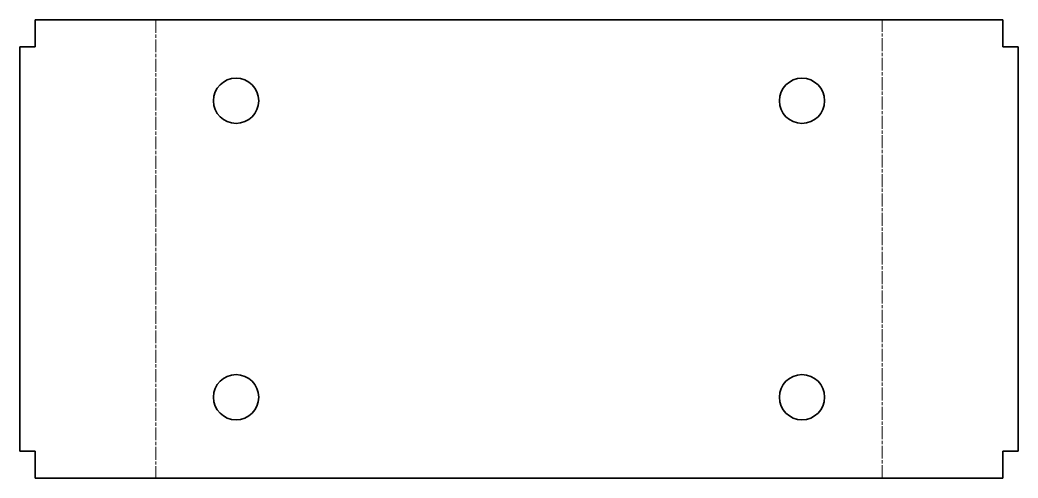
# Model space of a CAD drawing. Header units: inches. Extents: x 0 to 185, y 0 to 85.
import ezdxf

# ---------------------------------------------------------------- set-up
doc = ezdxf.new("R2010")
doc.units = ezdxf.units.IN
doc.header["$MEASUREMENT"] = 0
doc.linetypes.add('Chain', pattern=[13.68, 9.12, -1.14, 2.28, -1.14])
doc.layers.add('SIMUMAK Bend Centerline (ISO)', color=7, linetype='Chain', lineweight=9)
doc.layers.add('SIMUMAK Visible (ISO)', color=7, linetype='Continuous', lineweight=35)

# ---------------------------------------------------------------- blocks, each defined once
blk = doc.blocks.new('CDR-IN-V029-CRSM001_Chapa y Tubo Soldados_CDR-IN-V029-CRSM001 (Desplegada)')
at = {"layer": 'SIMUMAK Bend Centerline (ISO)', "ltscale": 0.263158}
for p, q in [((-67.39, 42.5), (-67.39, -42.5)), ((67.39, -42.5), (67.39, 42.5))]:
    blk.add_line(p, q, dxfattribs=at)
at = {"layer": 'SIMUMAK Visible (ISO)'}
for p, q in [((-89.79, 42.5), (89.79, 42.5)), ((-89.79, 37.5), (-89.79, 42.5)), ((89.79, 42.5), (89.79, 37.5)), ((-89.79, 37.5), (-92.59, 37.5)), ((-92.59, 37.5), (-92.59, -37.5)), ((89.79, 37.5), (92.59, 37.5)), ((92.59, 37.5), (92.59, -37.5)), ((-92.59, -37.5), (-89.79, -37.5)), ((-89.79, -42.5), (-89.79, -37.5)), ((89.79, -37.5), (89.79, -42.5)), ((92.59, -37.5), (89.79, -37.5)), ((89.79, -42.5), (-89.79, -42.5))]:
    blk.add_line(p, q, dxfattribs=at)
for centre in [(-52.5, 27.5), (52.5, 27.5), (-52.5, -27.5), (52.5, -27.5)]:
    blk.add_circle(centre, 4.2, dxfattribs=at)

msp = doc.modelspace()

# ---------------------------------------------------------------- block references
msp.add_blockref('CDR-IN-V029-CRSM001_Chapa y Tubo Soldados_CDR-IN-V029-CRSM001 (Desplegada)', (92.59, 42.5))

doc.saveas('drawing.dxf')
